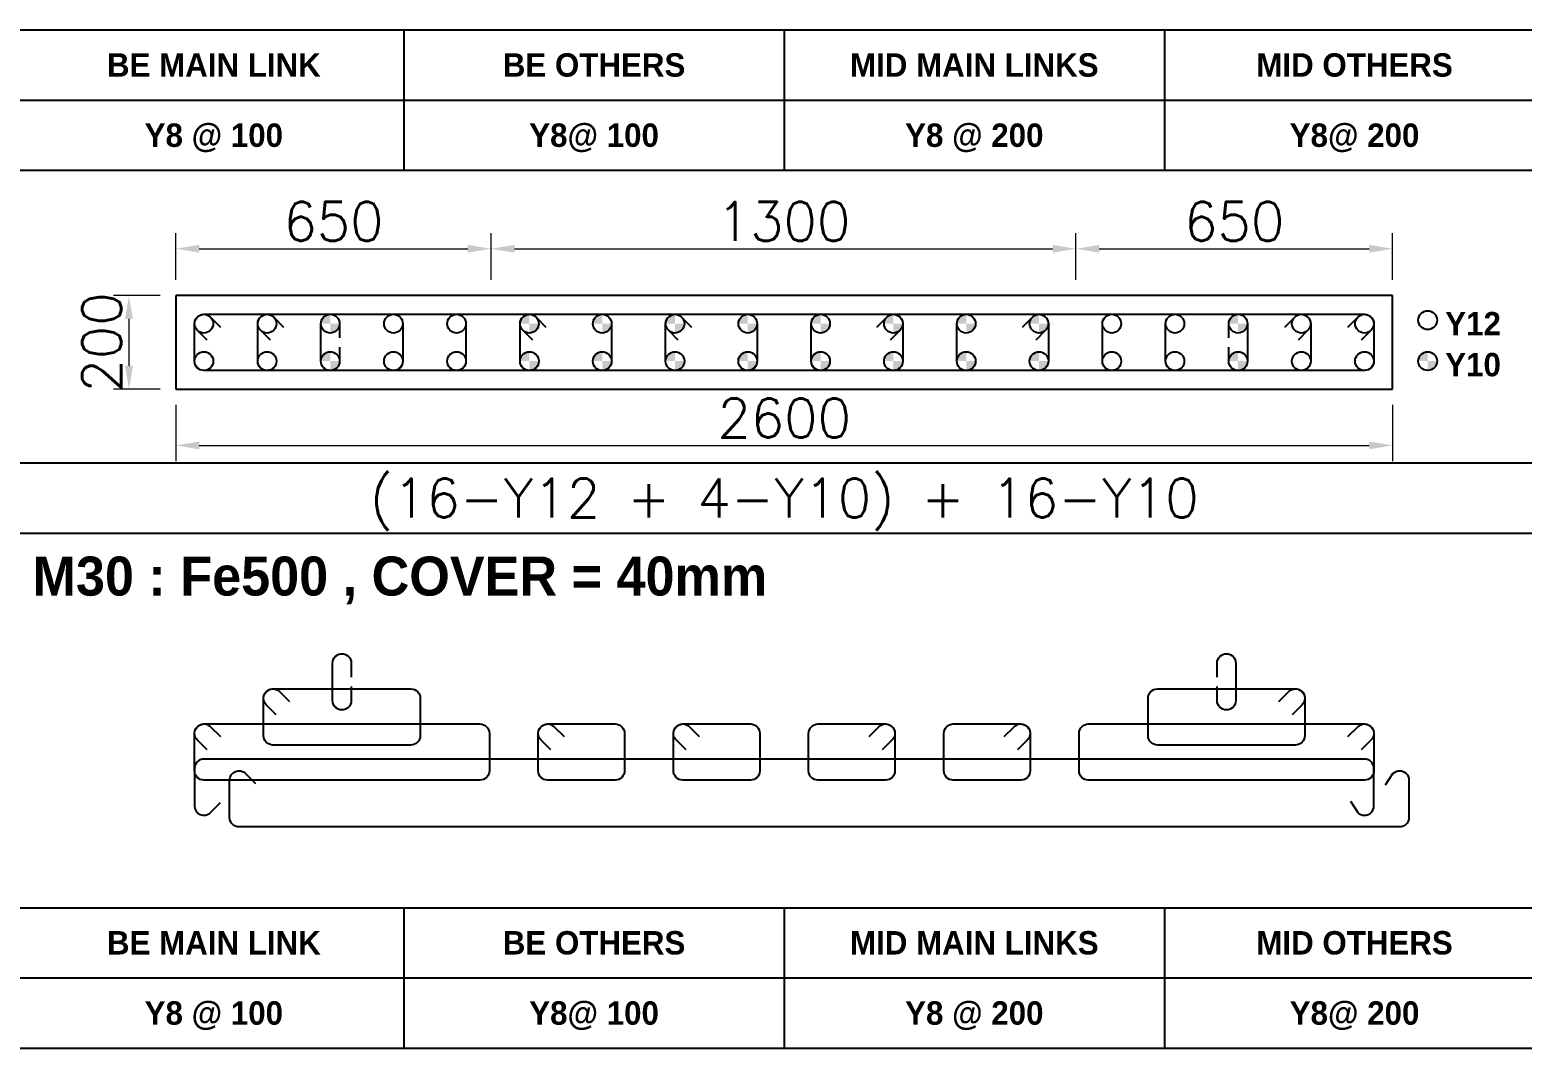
# Model space of a CAD drawing. Header units: millimetres. Extents: x -28707963 to -28231469, y 696001 to 896471.
# Drawn here: x -28315247 to -28305680, y 809496 to 816021 of the extents above; entities that cross this region are included whole.
import ezdxf
from ezdxf.enums import TextEntityAlignment as Align

# ---------------------------------------------------------------- set-up
doc = ezdxf.new("R2010")
doc.units = ezdxf.units.MM
doc.header["$MEASUREMENT"] = 0
doc.header["$PDMODE"] = 34
doc.header["$PDSIZE"] = -8
doc.layers.get('0').update_dxf_attribs({"lineweight": 5})
for name, color, linetype in [('09 COL TEXT-SCH', 2, 'Continuous'), ('14 REINF', 6, 'Continuous'), ('22 TABLE FRAME', 5, 'Continuous'), ('23 STIRRUPS', 5, 'Continuous'), ('TEXT', 4, 'Continuous')]:
    doc.layers.add(name, color=color, linetype=linetype)
doc.layers.add('19 COLUMN', color=1, linetype='Continuous', lineweight=25)
doc.styles.add('adani bold', font='')
doc.styles.add('ROMANS', font='simplex.shx')
doc.styles.get('adani bold').set_extended_font_data('Adani Bold', bold=True)
doc.dimstyles.new('D 50', dxfattribs={"dimscale": 100, "dimtxt": 3, "dimasz": 1.5, "dimexe": 1, "dimexo": 1, "dimgap": 0.5, "dimtad": 1, "dimdec": 0, "dimdsep": 46, "dimtxsty": 'ROMANS', "dimcen": 2.5, "dimclrd": 5, "dimclre": 5, "dimclrt": 4, "dimadec": 0, "dimazin": 0, "dimtfac": 1, "dimtdec": 0, "dimtmove": 0, "dimatfit": 3, "dimfxl": 1, "dimlwd": 0, "dimlwe": 0, "dimarcsym": 0})

# ---------------------------------------------------------------- blocks, each defined once
blk = doc.blocks.new('*D60')
at = {"color": 5, "lineweight": 0, "transparency": 16777216}
for p, q in [((-28314311.1, 813618.4), (-28314311.1, 813258.4)), ((-28306511.1, 813618.4), (-28306511.1, 813258.4)), ((-28314161.1, 813358.4), (-28306661.1, 813358.4))]:
    blk.add_line(p, q, dxfattribs=at)
at = {"color": 5, "transparency": 16777216}
for points in [[(-28314161.1, 813383.4), (-28314161.1, 813333.4), (-28314311.1, 813358.4)], [(-28306661.1, 813333.4), (-28306661.1, 813383.4), (-28306511.1, 813358.4)]]:
    blk.add_solid(points, dxfattribs=at)
at = {"layer": 'Defpoints', "color": 0, "transparency": 16777216}
for p in [(-28314311.1, 813718.4), (-28306511.1, 813718.4), (-28306511.1, 813358.4)]:
    blk.add_point(p, dxfattribs=at)
at = {"color": 4, "transparency": 16777216, "insert": (-28310411.1, 813533.4), "char_height": 250, "attachment_point": 5, "style": 'ROMANS'}
blk.add_mtext('2600', dxfattribs=at)
blk = doc.blocks.new('*D61')
at = {"color": 5, "lineweight": 0, "transparency": 16777216}
for p, q in [((-28314411.1, 814318.4), (-28314711.1, 814318.4)), ((-28314611.1, 813868.4), (-28314611.1, 814168.4)), ((-28314411.1, 813718.4), (-28314711.1, 813718.4))]:
    blk.add_line(p, q, dxfattribs=at)
at = {"color": 5, "transparency": 16777216}
for points in [[(-28314586.1, 814168.4), (-28314636.1, 814168.4), (-28314611.1, 814318.4)], [(-28314636.1, 813868.4), (-28314586.1, 813868.4), (-28314611.1, 813718.4)]]:
    blk.add_solid(points, dxfattribs=at)
at = {"layer": 'Defpoints', "color": 0, "transparency": 16777216}
for p in [(-28314611.1, 814318.4), (-28314311.1, 814318.4), (-28314311.1, 813718.4)]:
    blk.add_point(p, dxfattribs=at)
at = {"color": 4, "transparency": 16777216, "insert": (-28314786.1, 814018.4), "char_height": 250, "attachment_point": 5, "rotation": 90, "style": 'ROMANS'}
blk.add_mtext('200', dxfattribs=at)
blk = doc.blocks.new('*D62')
at = {"color": 5, "lineweight": 0, "transparency": 16777216}
for p, q in [((-28314311.1, 814418.4), (-28314311.1, 814718.4)), ((-28312289.8, 814418.4), (-28312289.8, 814718.4)), ((-28314161.1, 814618.4), (-28312439.8, 814618.4))]:
    blk.add_line(p, q, dxfattribs=at)
at = {"color": 5, "transparency": 16777216}
for points in [[(-28314161.1, 814643.4), (-28314161.1, 814593.4), (-28314311.1, 814618.4)], [(-28312439.8, 814593.4), (-28312439.8, 814643.4), (-28312289.8, 814618.4)]]:
    blk.add_solid(points, dxfattribs=at)
at = {"layer": 'Defpoints', "color": 0, "transparency": 16777216}
for p in [(-28312289.8, 814618.4), (-28314311.1, 814318.4), (-28312289.8, 814318.4)]:
    blk.add_point(p, dxfattribs=at)
at = {"color": 4, "transparency": 16777216, "insert": (-28313300.4, 814793.4), "char_height": 250, "attachment_point": 5, "style": 'ROMANS'}
blk.add_mtext('650', dxfattribs=at)
blk = doc.blocks.new('*D63')
at = {"color": 5, "lineweight": 0, "transparency": 16777216}
for p, q in [((-28312289.8, 814418.4), (-28312289.8, 814718.4)), ((-28308540.9, 814418.4), (-28308540.9, 814718.4)), ((-28312139.8, 814618.4), (-28308690.9, 814618.4))]:
    blk.add_line(p, q, dxfattribs=at)
at = {"color": 5, "transparency": 16777216}
for points in [[(-28312139.8, 814643.4), (-28312139.8, 814593.4), (-28312289.8, 814618.4)], [(-28308690.9, 814593.4), (-28308690.9, 814643.4), (-28308540.9, 814618.4)]]:
    blk.add_solid(points, dxfattribs=at)
at = {"layer": 'Defpoints', "color": 0, "transparency": 16777216}
for p in [(-28308540.9, 814618.4), (-28312289.8, 814318.4), (-28308540.9, 814318.4)]:
    blk.add_point(p, dxfattribs=at)
at = {"color": 4, "transparency": 16777216, "insert": (-28310415.4, 814793.4), "char_height": 250, "attachment_point": 5, "style": 'ROMANS'}
blk.add_mtext('1300', dxfattribs=at)
blk = doc.blocks.new('*D64')
at = {"color": 5, "lineweight": 0, "transparency": 16777216}
for p, q in [((-28308540.9, 814418.4), (-28308540.9, 814718.4)), ((-28306511.1, 814418.4), (-28306511.1, 814718.4)), ((-28308390.9, 814618.4), (-28306661.1, 814618.4))]:
    blk.add_line(p, q, dxfattribs=at)
at = {"color": 5, "transparency": 16777216}
for points in [[(-28308390.9, 814643.4), (-28308390.9, 814593.4), (-28308540.9, 814618.4)], [(-28306661.1, 814593.4), (-28306661.1, 814643.4), (-28306511.1, 814618.4)]]:
    blk.add_solid(points, dxfattribs=at)
at = {"layer": 'Defpoints', "color": 0, "transparency": 16777216}
for p in [(-28306511.1, 814618.4), (-28308540.9, 814318.4), (-28306511.1, 814318.4)]:
    blk.add_point(p, dxfattribs=at)
at = {"color": 4, "transparency": 16777216, "insert": (-28307526, 814793.4), "char_height": 250, "attachment_point": 5, "style": 'ROMANS'}
blk.add_mtext('650', dxfattribs=at)

msp = doc.modelspace()

# ---------------------------------------------------------------- hatches: boundary and pattern name
at = {"layer": '14 REINF'}
h = msp.add_hatch(color=6, dxfattribs=at)
edge = h.paths.add_edge_path(flags=0)
edge.add_line((-28313381.1, 814138.4), (-28313321.1, 814138.4))
edge.add_line((-28313321.1, 814138.4), (-28313321.1, 814198.4))
edge.add_arc((-28313321.1, 814138.4), 60, 90, 180)
edge = h.paths.add_edge_path(flags=0)
edge.add_line((-28313261.1, 814138.4), (-28313321.1, 814138.4))
edge.add_line((-28313321.1, 814138.4), (-28313321.1, 814078.4))
edge.add_arc((-28313321.1, 814138.4), 60, 270, 360)
h = msp.add_hatch(color=6, dxfattribs=at)
edge = h.paths.add_edge_path(flags=0)
edge.add_line((-28312104.4, 814138.4), (-28312044.4, 814138.4))
edge.add_line((-28312044.4, 814138.4), (-28312044.4, 814198.4))
edge.add_arc((-28312044.4, 814138.4), 60, 90, 180)
edge = h.paths.add_edge_path(flags=0)
edge.add_line((-28311984.4, 814138.4), (-28312044.4, 814138.4))
edge.add_line((-28312044.4, 814138.4), (-28312044.4, 814078.4))
edge.add_arc((-28312044.4, 814138.4), 60, 270, 360)
h = msp.add_hatch(color=6, dxfattribs=at)
edge = h.paths.add_edge_path(flags=0)
edge.add_line((-28311637.8, 814138.4), (-28311577.8, 814138.4))
edge.add_line((-28311577.8, 814138.4), (-28311577.8, 814198.4))
edge.add_arc((-28311577.8, 814138.4), 60, 90, 180)
edge = h.paths.add_edge_path(flags=0)
edge.add_line((-28311517.8, 814138.4), (-28311577.8, 814138.4))
edge.add_line((-28311577.8, 814138.4), (-28311577.8, 814078.4))
edge.add_arc((-28311577.8, 814138.4), 60, 270, 360)
h = msp.add_hatch(color=6, dxfattribs=at)
edge = h.paths.add_edge_path(flags=0)
edge.add_line((-28311171.1, 814138.4), (-28311111.1, 814138.4))
edge.add_line((-28311111.1, 814138.4), (-28311111.1, 814198.4))
edge.add_arc((-28311111.1, 814138.4), 60, 90, 180)
edge = h.paths.add_edge_path(flags=0)
edge.add_line((-28311051.1, 814138.4), (-28311111.1, 814138.4))
edge.add_line((-28311111.1, 814138.4), (-28311111.1, 814078.4))
edge.add_arc((-28311111.1, 814138.4), 60, 270, 360)
h = msp.add_hatch(color=6, dxfattribs=at)
edge = h.paths.add_edge_path(flags=0)
edge.add_line((-28310704.4, 814138.4), (-28310644.4, 814138.4))
edge.add_line((-28310644.4, 814138.4), (-28310644.4, 814198.4))
edge.add_arc((-28310644.4, 814138.4), 60, 90, 180)
edge = h.paths.add_edge_path(flags=0)
edge.add_line((-28310584.4, 814138.4), (-28310644.4, 814138.4))
edge.add_line((-28310644.4, 814138.4), (-28310644.4, 814078.4))
edge.add_arc((-28310644.4, 814138.4), 60, 270, 360)
h = msp.add_hatch(color=6, dxfattribs=at)
edge = h.paths.add_edge_path(flags=0)
edge.add_line((-28310237.8, 814138.4), (-28310177.8, 814138.4))
edge.add_line((-28310177.8, 814138.4), (-28310177.8, 814198.4))
edge.add_arc((-28310177.8, 814138.4), 60, 90, 180)
edge = h.paths.add_edge_path(flags=0)
edge.add_line((-28310117.8, 814138.4), (-28310177.8, 814138.4))
edge.add_line((-28310177.8, 814138.4), (-28310177.8, 814078.4))
edge.add_arc((-28310177.8, 814138.4), 60, 270, 360)
h = msp.add_hatch(color=6, dxfattribs=at)
edge = h.paths.add_edge_path(flags=0)
edge.add_line((-28309771.1, 814138.4), (-28309711.1, 814138.4))
edge.add_line((-28309711.1, 814138.4), (-28309711.1, 814198.4))
edge.add_arc((-28309711.1, 814138.4), 60, 90, 180)
edge = h.paths.add_edge_path(flags=0)
edge.add_line((-28309651.1, 814138.4), (-28309711.1, 814138.4))
edge.add_line((-28309711.1, 814138.4), (-28309711.1, 814078.4))
edge.add_arc((-28309711.1, 814138.4), 60, 270, 360)
h = msp.add_hatch(color=6, dxfattribs=at)
edge = h.paths.add_edge_path(flags=0)
edge.add_line((-28309304.4, 814138.4), (-28309244.4, 814138.4))
edge.add_line((-28309244.4, 814138.4), (-28309244.4, 814198.4))
edge.add_arc((-28309244.4, 814138.4), 60, 90, 180)
edge = h.paths.add_edge_path(flags=0)
edge.add_line((-28309184.4, 814138.4), (-28309244.4, 814138.4))
edge.add_line((-28309244.4, 814138.4), (-28309244.4, 814078.4))
edge.add_arc((-28309244.4, 814138.4), 60, 270, 360)
h = msp.add_hatch(color=6, dxfattribs=at)
edge = h.paths.add_edge_path(flags=0)
edge.add_line((-28308837.8, 814138.4), (-28308777.8, 814138.4))
edge.add_line((-28308777.8, 814138.4), (-28308777.8, 814198.4))
edge.add_arc((-28308777.8, 814138.4), 60, 90, 180)
edge = h.paths.add_edge_path(flags=0)
edge.add_line((-28308717.8, 814138.4), (-28308777.8, 814138.4))
edge.add_line((-28308777.8, 814138.4), (-28308777.8, 814078.4))
edge.add_arc((-28308777.8, 814138.4), 60, 270, 360)
h = msp.add_hatch(color=6, dxfattribs=at)
edge = h.paths.add_edge_path(flags=0)
edge.add_line((-28307561.1, 814138.4), (-28307501.1, 814138.4))
edge.add_line((-28307501.1, 814138.4), (-28307501.1, 814198.4))
edge.add_arc((-28307501.1, 814138.4), 60, 90, 180)
edge = h.paths.add_edge_path(flags=0)
edge.add_line((-28307441.1, 814138.4), (-28307501.1, 814138.4))
edge.add_line((-28307501.1, 814138.4), (-28307501.1, 814078.4))
edge.add_arc((-28307501.1, 814138.4), 60, 270, 360)
h = msp.add_hatch(color=6, dxfattribs=at)
edge = h.paths.add_edge_path(flags=0)
edge.add_line((-28313381.1, 813898.4), (-28313321.1, 813898.4))
edge.add_line((-28313321.1, 813898.4), (-28313321.1, 813958.4))
edge.add_arc((-28313321.1, 813898.4), 60, 90, 180)
edge = h.paths.add_edge_path(flags=0)
edge.add_line((-28313261.1, 813898.4), (-28313321.1, 813898.4))
edge.add_line((-28313321.1, 813898.4), (-28313321.1, 813838.4))
edge.add_arc((-28313321.1, 813898.4), 60, 270, 360)
h = msp.add_hatch(color=6, dxfattribs=at)
edge = h.paths.add_edge_path(flags=0)
edge.add_line((-28312104.4, 813898.4), (-28312044.4, 813898.4))
edge.add_line((-28312044.4, 813898.4), (-28312044.4, 813958.4))
edge.add_arc((-28312044.4, 813898.4), 60, 90, 180)
edge = h.paths.add_edge_path(flags=0)
edge.add_line((-28311984.4, 813898.4), (-28312044.4, 813898.4))
edge.add_line((-28312044.4, 813898.4), (-28312044.4, 813838.4))
edge.add_arc((-28312044.4, 813898.4), 60, 270, 360)
h = msp.add_hatch(color=6, dxfattribs=at)
edge = h.paths.add_edge_path(flags=0)
edge.add_line((-28311637.8, 813898.4), (-28311577.8, 813898.4))
edge.add_line((-28311577.8, 813898.4), (-28311577.8, 813958.4))
edge.add_arc((-28311577.8, 813898.4), 60, 90, 180)
edge = h.paths.add_edge_path(flags=0)
edge.add_line((-28311517.8, 813898.4), (-28311577.8, 813898.4))
edge.add_line((-28311577.8, 813898.4), (-28311577.8, 813838.4))
edge.add_arc((-28311577.8, 813898.4), 60, 270, 360)
h = msp.add_hatch(color=6, dxfattribs=at)
edge = h.paths.add_edge_path(flags=0)
edge.add_line((-28311171.1, 813898.4), (-28311111.1, 813898.4))
edge.add_line((-28311111.1, 813898.4), (-28311111.1, 813958.4))
edge.add_arc((-28311111.1, 813898.4), 60, 90, 180)
edge = h.paths.add_edge_path(flags=0)
edge.add_line((-28311051.1, 813898.4), (-28311111.1, 813898.4))
edge.add_line((-28311111.1, 813898.4), (-28311111.1, 813838.4))
edge.add_arc((-28311111.1, 813898.4), 60, 270, 360)
h = msp.add_hatch(color=6, dxfattribs=at)
edge = h.paths.add_edge_path(flags=0)
edge.add_line((-28310704.4, 813898.4), (-28310644.4, 813898.4))
edge.add_line((-28310644.4, 813898.4), (-28310644.4, 813958.4))
edge.add_arc((-28310644.4, 813898.4), 60, 90, 180)
edge = h.paths.add_edge_path(flags=0)
edge.add_line((-28310584.4, 813898.4), (-28310644.4, 813898.4))
edge.add_line((-28310644.4, 813898.4), (-28310644.4, 813838.4))
edge.add_arc((-28310644.4, 813898.4), 60, 270, 360)
h = msp.add_hatch(color=6, dxfattribs=at)
edge = h.paths.add_edge_path(flags=0)
edge.add_line((-28310237.8, 813898.4), (-28310177.8, 813898.4))
edge.add_line((-28310177.8, 813898.4), (-28310177.8, 813958.4))
edge.add_arc((-28310177.8, 813898.4), 60, 90, 180)
edge = h.paths.add_edge_path(flags=0)
edge.add_line((-28310117.8, 813898.4), (-28310177.8, 813898.4))
edge.add_line((-28310177.8, 813898.4), (-28310177.8, 813838.4))
edge.add_arc((-28310177.8, 813898.4), 60, 270, 360)
h = msp.add_hatch(color=6, dxfattribs=at)
edge = h.paths.add_edge_path(flags=0)
edge.add_line((-28309771.1, 813898.4), (-28309711.1, 813898.4))
edge.add_line((-28309711.1, 813898.4), (-28309711.1, 813958.4))
edge.add_arc((-28309711.1, 813898.4), 60, 90, 180)
edge = h.paths.add_edge_path(flags=0)
edge.add_line((-28309651.1, 813898.4), (-28309711.1, 813898.4))
edge.add_line((-28309711.1, 813898.4), (-28309711.1, 813838.4))
edge.add_arc((-28309711.1, 813898.4), 60, 270, 360)
h = msp.add_hatch(color=6, dxfattribs=at)
edge = h.paths.add_edge_path(flags=0)
edge.add_line((-28309304.4, 813898.4), (-28309244.4, 813898.4))
edge.add_line((-28309244.4, 813898.4), (-28309244.4, 813958.4))
edge.add_arc((-28309244.4, 813898.4), 60, 90, 180)
edge = h.paths.add_edge_path(flags=0)
edge.add_line((-28309184.4, 813898.4), (-28309244.4, 813898.4))
edge.add_line((-28309244.4, 813898.4), (-28309244.4, 813838.4))
edge.add_arc((-28309244.4, 813898.4), 60, 270, 360)
h = msp.add_hatch(color=6, dxfattribs=at)
edge = h.paths.add_edge_path(flags=0)
edge.add_line((-28308837.8, 813898.4), (-28308777.8, 813898.4))
edge.add_line((-28308777.8, 813898.4), (-28308777.8, 813958.4))
edge.add_arc((-28308777.8, 813898.4), 60, 90, 180)
edge = h.paths.add_edge_path(flags=0)
edge.add_line((-28308717.8, 813898.4), (-28308777.8, 813898.4))
edge.add_line((-28308777.8, 813898.4), (-28308777.8, 813838.4))
edge.add_arc((-28308777.8, 813898.4), 60, 270, 360)
h = msp.add_hatch(color=6, dxfattribs=at)
edge = h.paths.add_edge_path(flags=0)
edge.add_line((-28307561.1, 813898.4), (-28307501.1, 813898.4))
edge.add_line((-28307501.1, 813898.4), (-28307501.1, 813958.4))
edge.add_arc((-28307501.1, 813898.4), 60, 90, 180)
edge = h.paths.add_edge_path(flags=0)
edge.add_line((-28307441.1, 813898.4), (-28307501.1, 813898.4))
edge.add_line((-28307501.1, 813898.4), (-28307501.1, 813838.4))
edge.add_arc((-28307501.1, 813898.4), 60, 270, 360)
h = msp.add_hatch(color=6, dxfattribs=at)
edge = h.paths.add_edge_path(flags=0)
edge.add_line((-28306346.1, 813898.4), (-28306286.1, 813898.4))
edge.add_line((-28306286.1, 813898.4), (-28306286.1, 813958.4))
edge.add_arc((-28306286.1, 813898.4), 60, 90, 180)
edge = h.paths.add_edge_path(flags=0)
edge.add_line((-28306226.1, 813898.4), (-28306286.1, 813898.4))
edge.add_line((-28306286.1, 813898.4), (-28306286.1, 813838.4))
edge.add_arc((-28306286.1, 813898.4), 60, 270, 360)

# ---------------------------------------------------------------- linework, layer by layer
at = {"layer": '14 REINF', "color": 6}
for centre in [(-28314131.1, 814138.4), (-28313726.1, 814138.4), (-28313321.1, 814138.4), (-28312916.1, 814138.4), (-28312511.1, 814138.4), (-28312044.4, 814138.4), (-28311577.8, 814138.4), (-28311111.1, 814138.4), (-28310644.4, 814138.4), (-28310177.8, 814138.4), (-28309711.1, 814138.4), (-28309244.4, 814138.4), (-28308777.8, 814138.4), (-28308311.1, 814138.4), (-28307906.1, 814138.4), (-28307501.1, 814138.4), (-28307096.1, 814138.4), (-28306691.1, 814138.4), (-28306286.1, 814160.9), (-28314131.1, 813898.4), (-28313726.1, 813898.4), (-28313321.1, 813898.4), (-28312916.1, 813898.4), (-28312511.1, 813898.4), (-28312044.4, 813898.4), (-28311577.8, 813898.4), (-28311111.1, 813898.4), (-28310644.4, 813898.4), (-28310177.8, 813898.4), (-28309711.1, 813898.4), (-28309244.4, 813898.4), (-28308777.8, 813898.4), (-28308311.1, 813898.4), (-28307906.1, 813898.4), (-28307501.1, 813898.4), (-28307096.1, 813898.4), (-28306691.1, 813898.4), (-28306286.1, 813898.4)]:
    msp.add_circle(centre, 60, dxfattribs=at)
at = {"layer": '19 COLUMN', "color": 4}
for points in [[(-28306511.1, 814318.4), (-28314311.1, 814318.4)], [(-28314311.1, 814318.4), (-28314311.1, 813718.4)], [(-28306511.1, 813718.4), (-28306511.1, 814318.4)], [(-28314311.1, 813718.4), (-28306511.1, 813718.4)]]:
    msp.add_lwpolyline(points, dxfattribs=at)
at = {"layer": '22 TABLE FRAME', "color": 5, "linetype": 'Continuous'}
for p, q in [((-28330286.1, 816021.2), (-28245536.1, 816021.2)), ((-28312848.6, 816021.2), (-28312848.6, 815121.2)), ((-28310411.1, 816021.2), (-28310411.1, 815121.2)), ((-28307973.6, 816021.2), (-28307973.6, 815121.2)), ((-28330286.1, 815571.2), (-28245536.1, 815571.2)), ((-28330286.1, 815121.2), (-28245536.1, 815121.2)), ((-28330286.1, 813246.2), (-28245536.1, 813246.2)), ((-28334786.1, 812796.2), (-28245536.1, 812796.2)), ((-28330286.1, 810396.2), (-28245536.1, 810396.2)), ((-28312848.6, 810396.2), (-28312848.6, 809496.2)), ((-28310411.1, 810396.2), (-28310411.1, 809496.2)), ((-28307973.6, 810396.2), (-28307973.6, 809496.2)), ((-28330286.1, 809946.2), (-28245536.1, 809946.2)), ((-28330286.1, 809496.2), (-28245536.1, 809496.2))]:
    msp.add_line(p, q, dxfattribs=at)
at = {"layer": '23 STIRRUPS', "color": 5}
for points in [[(-28314109.9, 814032.3), (-28314173.5, 814095.9, -0.668178), (-28314131.1, 814198.4), (-28306691.1, 814198.4, -0.414214), (-28306631.1, 814138.4), (-28306631.1, 813898.4, -0.414214), (-28306691.1, 813838.4), (-28314131.1, 813838.4, -0.414214), (-28314191.1, 813898.4), (-28314191.1, 814138.4, -0.668179), (-28314088.7, 814180.8), (-28314025, 814117.1)], [(-28314109.9, 814032.3), (-28314173.5, 814095.9, -0.668178), (-28314131.1, 814198.4), (-28312511.1, 814198.4, -0.414214), (-28312451.1, 814138.4), (-28312451.1, 813898.4, -0.414214), (-28312511.1, 813838.4), (-28314131.1, 813838.4, -0.414214), (-28314191.1, 813898.4), (-28314191.1, 814138.4, -0.668179), (-28314088.7, 814180.8), (-28314025, 814117.1)], [(-28313704.9, 814032.3), (-28313768.5, 814095.9, -0.668178), (-28313726.1, 814198.4), (-28312916.1, 814198.4, -0.414214), (-28312856.1, 814138.4), (-28312856.1, 813898.4, -0.414214), (-28312916.1, 813838.4), (-28313726.1, 813838.4, -0.414214), (-28313786.1, 813898.4), (-28313786.1, 814138.4, -0.668179), (-28313683.7, 814180.8), (-28313620, 814117.1)], [(-28313261.1, 813988.4), (-28313261.1, 813898.4, -1), (-28313381.1, 813898.4), (-28313381.1, 814138.4, -1), (-28313261.1, 814138.4), (-28313261.1, 814048.4)], [(-28312023.2, 814032.3), (-28312086.9, 814095.9, -0.668268), (-28312044.4, 814198.4), (-28311577.8, 814198.4, -0.414067), (-28311517.8, 814138.4), (-28311517.8, 813898.4, -0.414067), (-28311577.8, 813838.4), (-28312044.4, 813838.4, -0.414287), (-28312104.4, 813898.4), (-28312104.4, 814138.4, -0.668179), (-28312002, 814180.8), (-28311938.4, 814117.1)], [(-28311089.9, 814032.3), (-28311153.5, 814095.9, -0.668042), (-28311111.1, 814198.4), (-28310644.4, 814198.4, -0.41425), (-28310584.4, 814138.4), (-28310584.4, 813898.4, -0.41425), (-28310644.4, 813838.4), (-28311111.1, 813838.4, -0.414104), (-28311171.1, 813898.4), (-28311171.1, 814138.4, -0.668179), (-28311068.6, 814180.8), (-28311005, 814117.1)], [(-28309817.2, 814117.1), (-28309753.6, 814180.8, -0.668179), (-28309651.1, 814138.4), (-28309651.1, 813898.4, -0.414104), (-28309711.1, 813838.4), (-28310177.8, 813838.4, -0.41425), (-28310237.8, 813898.4), (-28310237.8, 814138.4, -0.41425), (-28310177.8, 814198.4), (-28309711.1, 814198.4, -0.668042), (-28309668.7, 814095.9), (-28309732.3, 814032.3)], [(-28308883.8, 814117.1), (-28308820.2, 814180.8, -0.668179), (-28308717.8, 814138.4), (-28308717.8, 813898.4, -0.414287), (-28308777.8, 813838.4), (-28309244.4, 813838.4, -0.414067), (-28309304.4, 813898.4), (-28309304.4, 814138.4, -0.414067), (-28309244.4, 814198.4), (-28308777.8, 814198.4, -0.668268), (-28308735.3, 814095.9), (-28308799, 814032.3)], [(-28306797.2, 814117.1), (-28306733.5, 814180.8, -0.668179), (-28306631.1, 814138.4), (-28306631.1, 813898.4, -0.414214), (-28306691.1, 813838.4), (-28308311.1, 813838.4, -0.414214), (-28308371.1, 813898.4), (-28308371.1, 814138.4, -0.414214), (-28308311.1, 814198.4), (-28306691.1, 814198.4, -0.668178), (-28306648.7, 814095.9), (-28306712.3, 814032.3)], [(-28307202.2, 814117.1), (-28307138.5, 814180.8, -0.668179), (-28307036.1, 814138.4), (-28307036.1, 813898.4, -0.414214), (-28307096.1, 813838.4), (-28307906.1, 813838.4, -0.414214), (-28307966.1, 813898.4), (-28307966.1, 814138.4, -0.414214), (-28307906.1, 814198.4), (-28307096.1, 814198.4, -0.668178), (-28307053.7, 814095.9), (-28307117.3, 814032.3)], [(-28307561.1, 814048.4), (-28307561.1, 814138.4, -1), (-28307441.1, 814138.4), (-28307441.1, 813898.4, -1), (-28307561.1, 813898.4), (-28307561.1, 813988.4)], [(-28313186.1, 811813.4), (-28313186.1, 811723.4, -1), (-28313306.1, 811723.4), (-28313306.1, 811963.4, -1), (-28313186.1, 811963.4), (-28313186.1, 811873.4)], [(-28307636.1, 811873.4), (-28307636.1, 811963.4, -1), (-28307516.1, 811963.4), (-28307516.1, 811723.4, -1), (-28307636.1, 811723.4), (-28307636.1, 811813.4)], [(-28313667.4, 811632.3), (-28313731, 811695.9, -0.668178), (-28313688.6, 811798.4), (-28312803.6, 811798.4, -0.414214), (-28312743.6, 811738.4), (-28312743.6, 811498.4, -0.414214), (-28312803.6, 811438.4), (-28313688.6, 811438.4, -0.414214), (-28313748.6, 811498.4), (-28313748.6, 811738.4, -0.668179), (-28313646.2, 811780.8), (-28313582.5, 811717.1)], [(-28307239.7, 811717.1), (-28307176, 811780.8, -0.668179), (-28307073.6, 811738.4), (-28307073.6, 811498.4, -0.414214), (-28307133.6, 811438.4), (-28308018.6, 811438.4, -0.414214), (-28308078.6, 811498.4), (-28308078.6, 811738.4, -0.414214), (-28308018.6, 811798.4), (-28307133.6, 811798.4, -0.668178), (-28307091.2, 811695.9), (-28307154.8, 811632.3)], [(-28314109.9, 811407.3), (-28314173.5, 811470.9, -0.668178), (-28314131.1, 811573.4), (-28312361.1, 811573.4, -0.414214), (-28312301.1, 811513.4), (-28312301.1, 811273.4, -0.414214), (-28312361.1, 811213.4), (-28314131.1, 811213.4, -0.414214), (-28314191.1, 811273.4), (-28314191.1, 811513.4, -0.668179), (-28314088.7, 811555.8), (-28314025, 811492.1)], [(-28311906.5, 811407.3), (-28311970.2, 811470.9, -0.668088), (-28311927.8, 811573.4), (-28311494.4, 811573.4, -0.41436), (-28311434.4, 811513.4), (-28311434.4, 811273.4, -0.41436), (-28311494.4, 811213.4), (-28311927.8, 811213.4, -0.41414), (-28311987.8, 811273.4), (-28311987.8, 811513.4, -0.668179), (-28311885.3, 811555.8), (-28311821.7, 811492.1)], [(-28311039.9, 811407.3), (-28311103.6, 811470.9, -0.668314), (-28311061.1, 811573.4), (-28310627.8, 811573.4, -0.414177), (-28310567.8, 811513.4), (-28310567.8, 811273.4, -0.414177), (-28310627.8, 811213.4), (-28311061.1, 811213.4, -0.414323), (-28311121.1, 811273.4), (-28311121.1, 811513.4, -0.668179), (-28311018.7, 811555.8), (-28310955.1, 811492.1)], [(-28309867.1, 811492.1), (-28309803.5, 811555.8, -0.668179), (-28309701.1, 811513.4), (-28309701.1, 811273.4, -0.414323), (-28309761.1, 811213.4), (-28310194.4, 811213.4, -0.414177), (-28310254.4, 811273.4), (-28310254.4, 811513.4, -0.414177), (-28310194.4, 811573.4), (-28309761.1, 811573.4, -0.668314), (-28309718.6, 811470.9), (-28309782.3, 811407.3)], [(-28309000.5, 811492.1), (-28308936.9, 811555.8, -0.668179), (-28308834.4, 811513.4), (-28308834.4, 811273.4, -0.41414), (-28308894.4, 811213.4), (-28309327.8, 811213.4, -0.41436), (-28309387.8, 811273.4), (-28309387.8, 811513.4, -0.41436), (-28309327.8, 811573.4), (-28308894.4, 811573.4, -0.668088), (-28308852, 811470.9), (-28308915.7, 811407.3)], [(-28306797.2, 811492.1), (-28306733.5, 811555.8, -0.668179), (-28306631.1, 811513.4), (-28306631.1, 811273.4, -0.414214), (-28306691.1, 811213.4), (-28308461.1, 811213.4, -0.414214), (-28308521.1, 811273.4), (-28308521.1, 811513.4, -0.414214), (-28308461.1, 811573.4), (-28306691.1, 811573.4, -0.668178), (-28306648.7, 811470.9), (-28306712.3, 811407.3)], [(-28306781.1, 811078.4), (-28306733.5, 811005.9, 0.198912), (-28306691.1, 810988.4, 0.414214), (-28306631.1, 811048.4), (-28306631.1, 811288.4, 0.414214), (-28306691.1, 811348.4), (-28314131.1, 811348.4, 0.414214), (-28314191.1, 811288.4), (-28314191.1, 811048.4, 0.668179), (-28314088.7, 811005.9), (-28314025, 811069.6)], [(-28306556.1, 811183.4), (-28306508.5, 811255.8, -0.198912), (-28306466.1, 811273.4, -0.414214), (-28306406.1, 811213.4), (-28306406.1, 810973.4, -0.414214), (-28306466.1, 810913.4), (-28313906.1, 810913.4, -0.414214), (-28313966.1, 810973.4), (-28313966.1, 811213.4, -0.668179), (-28313863.7, 811255.8), (-28313800, 811192.1)]]:
    msp.add_lwpolyline(points, format="xyb", dxfattribs=at)

# ---------------------------------------------------------------- texts
at = {"layer": '09 COL TEXT-SCH', "color": 3, "linetype": 'Continuous', "style": 'ROMANS'}
msp.add_text('(16-Y12 + 4-Y10) + 16-Y10', height=250, dxfattribs=at).set_placement((-28310411.1, 813021.2), align=Align.MIDDLE_CENTER)
at = {"layer": 'TEXT', "style": 'adani bold'}
for s, p in [('BE MAIN LINK', (-28314067.3, 815796.2)), ('BE OTHERS', (-28311629.8, 815796.2)), ('MID MAIN LINKS', (-28309192.3, 815796.2)), ('MID OTHERS', (-28306754.8, 815796.2)), ('Y8 @ 100', (-28314067.3, 815346.2)), ('Y8@ 100', (-28311629.8, 815346.2)), ('Y8 @ 200', (-28309192.3, 815346.2)), ('Y8@ 200', (-28306754.8, 815346.2)), ('BE MAIN LINK', (-28314067.3, 810171.2)), ('BE OTHERS', (-28311629.8, 810171.2)), ('MID MAIN LINKS', (-28309192.3, 810171.2)), ('MID OTHERS', (-28306754.8, 810171.2)), ('Y8 @ 100', (-28314067.3, 809721.2)), ('Y8@ 100', (-28311629.8, 809721.2)), ('Y8 @ 200', (-28309192.3, 809721.2)), ('Y8@ 200', (-28306754.8, 809721.2))]:
    msp.add_text(s, height=150, dxfattribs=at).set_placement(p, align=Align.MIDDLE_CENTER)
for s, p in [('Y12', (-28306173.6, 814138.7)), ('Y10', (-28306173.6, 813876.2))]:
    msp.add_text(s, height=150, dxfattribs=at).set_placement(p, align=Align.MIDDLE_LEFT)
at = {"layer": 'TEXT', "lineweight": 40, "style": 'adani bold'}
msp.add_text('M30 : Fe500 , COVER = 40mm', height=250, dxfattribs=at).set_placement((-28315229.8, 812396.2))

# ---------------------------------------------------------------- dimensions: what is measured, and where the dimension line sits
for p1, p2, distance, text, override, picture, middle in [((-28314311.1, 814318.4), (-28312289.8, 814318.4), 300, '650', {"dimtxt": 2.5, "dimtxsty": 'ROMANS'}, '*D62', (-28313300.4, 814793.4)), ((-28312289.8, 814318.4), (-28308540.9, 814318.4), 300, '1300', {"dimtxt": 2.5, "dimtxsty": 'ROMANS'}, '*D63', (-28310415.4, 814793.4)), ((-28308540.9, 814318.4), (-28306511.1, 814318.4), 300, '650', {"dimtxt": 2.5, "dimtxsty": 'ROMANS'}, '*D64', (-28307526, 814793.4)), ((-28314311.1, 813718.4), (-28306511.1, 813718.4), -360, '2600', {"dimtxt": 2.5}, '*D60', (-28310411.1, 813533.4))]:
    dim = msp.add_aligned_dim(p1=p1, p2=p2, distance=distance, text=text, dimstyle='D 50', override=override)
    dim.commit()
    dim.dimension.update_dxf_attribs({"geometry": picture, "text_midpoint": middle})
dim = msp.add_linear_dim(base=(-28314611.1, 814318.4), p1=(-28314311.1, 813718.4), p2=(-28314311.1, 814318.4), angle=90, text='200', dimstyle='D 50', override={"dimtxt": 2.5})
dim.commit()
dim.dimension.update_dxf_attribs({"geometry": '*D61', "text_midpoint": (-28314611.1, 814018.4), "dimtype": 161})

doc.saveas('drawing.dxf')
